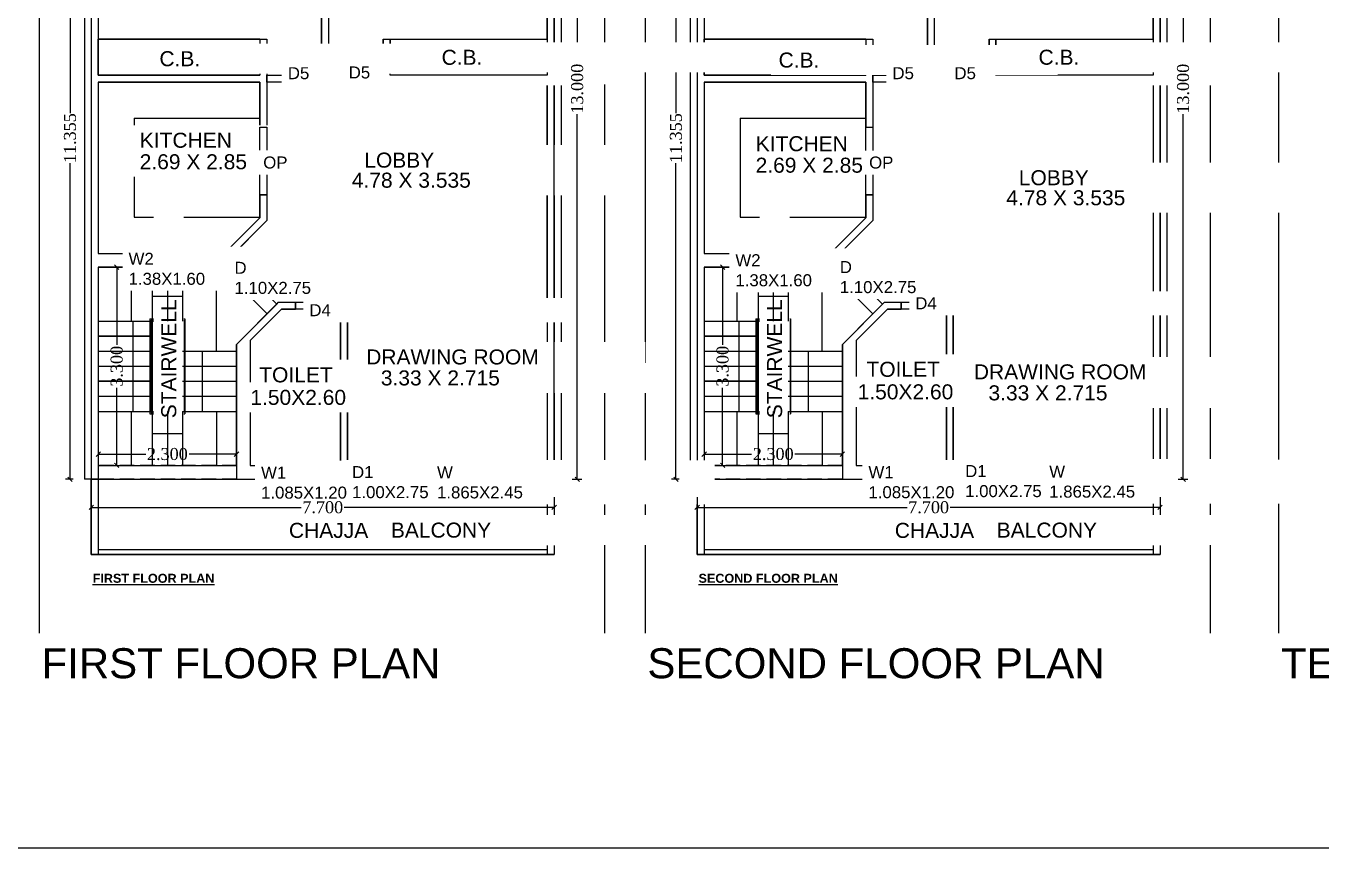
# Model space of a CAD drawing. Header units: metres. Extents: x 188.8 to 259.2, y 208.2 to 248.7.
# Drawn here: x 226.48 to 248.03, y 208.47 to 222.15 of the extents above; entities that cross this region are included whole.
import ezdxf

# ---------------------------------------------------------------- set-up
doc = ezdxf.new("R2010")
doc.units = ezdxf.units.M
doc.header["$LTSCALE"] = 2
doc.header["$MEASUREMENT"] = 0
doc.linetypes.add('ACAD_ISO02W100', pattern=[15, 12, -3])
for name, color, linetype in [('_ArchProj', 21, 'Continuous'), ('_Balcony', 25, 'Continuous'), ('_Building', 52, 'Continuous'), ('_CB', 40, 'Continuous'), ('_CoverageProposed', 215, 'Continuous'), ('_Dimension', 87, 'Continuous'), ('_Door', 114, 'Continuous'), ('_Floor', 153, 'Continuous'), ('_ResiFAR', 190, 'Continuous'), ('_Room', 72, 'Continuous'), ('_RoomDimensions', 193, 'Continuous'), ('_StaircaseLanding', 210, 'Continuous'), ('_StaircaseWell', 140, 'Continuous'), ('_StairFlight', 105, 'Continuous'), ('_Stairs', 120, 'Continuous'), ('_Window', 115, 'Continuous')]:
    doc.layers.add(name, color=color, linetype=linetype)
doc.styles.add('DRAWING', font='times.ttf', dxfattribs={"height": 0.2})
doc.styles.get("Standard").update_dxf_attribs({"font": 'arial.ttf'})
doc.dimstyles.new('DRAWING', dxfattribs={"dimtxt": 0.2, "dimasz": 0.076, "dimexe": 0.076, "dimexo": 0.3, "dimgap": 0.037, "dimtad": 0, "dimdec": 3, "dimzin": 0, "dimdsep": 46, "dimtxsty": 'DRAWING', "dimblk": 'ARCHTICK', "dimtsz": 0.037, "dimcen": 0.09, "dimclre": 256, "dimclrt": 256, "dimadec": 0, "dimazin": 0, "dimtfac": 1, "dimtdec": 3, "dimtix": 1, "dimtofl": 0, "dimtmove": 2, "dimatfit": 3, "dimfxl": 1, "dimtolj": 1, "dimtzin": 0, "dimarcsym": 0})

# ---------------------------------------------------------------- blocks, each defined once
blk = doc.blocks.new('*D76')
at = {"layer": '_Dimension', "linetype": 'ByBlock', "lineweight": -2, "ltscale": 0.01}
for p, q in [((227.268, 225.963), (227.138, 225.963)), ((227.268, 214.608), (227.138, 214.608))]:
    blk.add_line(p, q, dxfattribs=at)
at = {"layer": '_Dimension', "color": 0, "linetype": 'ByBlock', "lineweight": -2, "ltscale": 0.01}
for p, q in [((227.251, 225.926), (227.177, 226)), ((227.214, 225.963), (227.214, 220.701)), ((227.214, 214.608), (227.214, 219.869)), ((227.177, 214.645), (227.251, 214.571))]:
    blk.add_line(p, q, dxfattribs=at)
at = {"layer": 'Defpoints', "color": 0, "ltscale": 0.01}
for p in [(227.568, 225.963), (227.214, 214.608), (227.568, 214.608)]:
    blk.add_point(p, dxfattribs=at)
at = {"layer": '_Dimension', "ltscale": 0.01, "insert": (227.214, 220.285), "char_height": 0.2, "attachment_point": 5, "rotation": 90, "style": 'DRAWING'}
blk.add_mtext('\\A1;11.355', dxfattribs=at)
blk = doc.blocks.new('_ArchTick')
blk = doc.blocks.new('*D77')
at = {"layer": '_Dimension', "color": 0, "linetype": 'ByBlock', "lineweight": -2, "ltscale": 0.01}
for p, q in [((227.605, 214.177), (227.531, 214.103)), ((235.231, 214.103), (235.305, 214.177)), ((227.568, 214.14), (231.059, 214.14)), ((235.268, 214.14), (231.776, 214.14))]:
    blk.add_line(p, q, dxfattribs=at)
at = {"layer": '_Dimension', "linetype": 'ByBlock', "lineweight": -2, "ltscale": 0.01}
for p, q in [((227.568, 214.308), (227.568, 214.064)), ((235.268, 214.308), (235.268, 214.064))]:
    blk.add_line(p, q, dxfattribs=at)
at = {"layer": 'Defpoints', "color": 0, "ltscale": 0.01}
for p in [(227.568, 214.608), (235.268, 214.608), (235.268, 214.14)]:
    blk.add_point(p, dxfattribs=at)
at = {"layer": '_Dimension', "ltscale": 0.01, "insert": (231.418, 214.14), "char_height": 0.2, "attachment_point": 5, "style": 'DRAWING'}
blk.add_mtext('\\A1;7.700', dxfattribs=at)
blk = doc.blocks.new('*D78')
at = {"layer": '_Dimension', "linetype": 'ByBlock', "lineweight": -2, "ltscale": 0.01}
for p, q in [((235.568, 227.608), (235.728, 227.608)), ((235.568, 214.608), (235.728, 214.608))]:
    blk.add_line(p, q, dxfattribs=at)
at = {"layer": '_Dimension', "color": 0, "linetype": 'ByBlock', "lineweight": -2, "ltscale": 0.01}
for p, q in [((235.689, 227.571), (235.615, 227.645)), ((235.652, 227.608), (235.652, 221.528)), ((235.652, 214.608), (235.652, 220.687)), ((235.615, 214.645), (235.689, 214.571))]:
    blk.add_line(p, q, dxfattribs=at)
at = {"layer": 'Defpoints', "color": 0, "ltscale": 0.01}
for p in [(235.268, 227.608), (235.652, 227.608), (235.268, 214.608)]:
    blk.add_point(p, dxfattribs=at)
at = {"layer": '_Dimension', "ltscale": 0.01, "insert": (235.652, 221.108), "char_height": 0.2, "attachment_point": 5, "rotation": 90, "style": 'DRAWING'}
blk.add_mtext('\\A1;13.000', dxfattribs=at)
blk = doc.blocks.new('*D79')
at = {"layer": '_Dimension', "color": 0, "linetype": 'ByBlock', "lineweight": -2, "ltscale": 0.01}
for p, q in [((228.028, 218.101), (227.954, 218.175)), ((227.991, 218.138), (227.991, 216.846)), ((227.991, 214.838), (227.991, 216.13)), ((227.954, 214.875), (228.028, 214.801))]:
    blk.add_line(p, q, dxfattribs=at)
at = {"layer": '_Dimension', "linetype": 'ByBlock', "lineweight": -2, "ltscale": 0.01}
for p, q in [((227.983, 218.138), (228.067, 218.138)), ((227.983, 214.838), (228.067, 214.838))]:
    blk.add_line(p, q, dxfattribs=at)
at = {"layer": 'Defpoints', "color": 0, "ltscale": 0.01}
for p in [(227.683, 218.138), (227.683, 214.838), (227.991, 214.838)]:
    blk.add_point(p, dxfattribs=at)
at = {"layer": '_Dimension', "ltscale": 0.01, "insert": (227.991, 216.488), "char_height": 0.2, "attachment_point": 5, "rotation": 90, "style": 'DRAWING'}
blk.add_mtext('\\A1;3.300', dxfattribs=at)
blk = doc.blocks.new('*D80')
at = {"layer": '_Dimension', "color": 0, "linetype": 'ByBlock', "lineweight": -2, "ltscale": 0.01}
for p, q in [((227.72, 215.063), (227.646, 214.989)), ((229.946, 214.989), (230.02, 215.063)), ((227.683, 215.026), (228.472, 215.026)), ((229.983, 215.026), (229.194, 215.026))]:
    blk.add_line(p, q, dxfattribs=at)
at = {"layer": '_Dimension', "linetype": 'ByBlock', "lineweight": -2, "ltscale": 0.01}
for p, q in [((227.683, 215.138), (227.683, 215.102)), ((229.983, 215.138), (229.983, 215.102))]:
    blk.add_line(p, q, dxfattribs=at)
at = {"layer": 'Defpoints', "color": 0, "ltscale": 0.01}
for p in [(227.683, 214.838), (229.983, 215.026), (229.983, 214.838)]:
    blk.add_point(p, dxfattribs=at)
at = {"layer": '_Dimension', "ltscale": 0.01, "insert": (228.833, 215.026), "char_height": 0.2, "attachment_point": 5, "style": 'DRAWING'}
blk.add_mtext('\\A1;2.300', dxfattribs=at)
blk = doc.blocks.new('*D84')
at = {"layer": '_Dimension', "linetype": 'ByBlock', "lineweight": -2, "ltscale": 0.01}
for p, q in [((237.347, 225.963), (237.218, 225.963)), ((237.347, 214.608), (237.218, 214.608))]:
    blk.add_line(p, q, dxfattribs=at)
at = {"layer": '_Dimension', "color": 0, "linetype": 'ByBlock', "lineweight": -2, "ltscale": 0.01}
for p, q in [((237.331, 225.926), (237.257, 226)), ((237.294, 225.963), (237.294, 220.701)), ((237.294, 214.608), (237.294, 219.869)), ((237.257, 214.645), (237.331, 214.571))]:
    blk.add_line(p, q, dxfattribs=at)
at = {"layer": 'Defpoints', "color": 0, "ltscale": 0.01}
for p in [(237.647, 225.963), (237.294, 214.608), (237.647, 214.608)]:
    blk.add_point(p, dxfattribs=at)
at = {"layer": '_Dimension', "ltscale": 0.01, "insert": (237.294, 220.285), "char_height": 0.2, "attachment_point": 5, "rotation": 90, "style": 'DRAWING'}
blk.add_mtext('\\A1;11.355', dxfattribs=at)
blk = doc.blocks.new('*D85')
at = {"layer": '_Dimension', "color": 0, "linetype": 'ByBlock', "lineweight": -2, "ltscale": 0.01}
for p, q in [((237.684, 214.177), (237.61, 214.103)), ((245.31, 214.103), (245.384, 214.177)), ((237.647, 214.14), (241.138, 214.14)), ((245.347, 214.14), (241.855, 214.14))]:
    blk.add_line(p, q, dxfattribs=at)
at = {"layer": '_Dimension', "linetype": 'ByBlock', "lineweight": -2, "ltscale": 0.01}
for p, q in [((237.647, 214.308), (237.647, 214.064)), ((245.347, 214.308), (245.347, 214.064))]:
    blk.add_line(p, q, dxfattribs=at)
at = {"layer": 'Defpoints', "color": 0, "ltscale": 0.01}
for p in [(237.647, 214.608), (245.347, 214.608), (245.347, 214.14)]:
    blk.add_point(p, dxfattribs=at)
at = {"layer": '_Dimension', "ltscale": 0.01, "insert": (241.497, 214.14), "char_height": 0.2, "attachment_point": 5, "style": 'DRAWING'}
blk.add_mtext('\\A1;7.700', dxfattribs=at)
blk = doc.blocks.new('*D86')
at = {"layer": '_Dimension', "linetype": 'ByBlock', "lineweight": -2, "ltscale": 0.01}
for p, q in [((245.647, 227.608), (245.807, 227.608)), ((245.647, 214.608), (245.807, 214.608))]:
    blk.add_line(p, q, dxfattribs=at)
at = {"layer": '_Dimension', "color": 0, "linetype": 'ByBlock', "lineweight": -2, "ltscale": 0.01}
for p, q in [((245.768, 227.571), (245.694, 227.645)), ((245.731, 227.608), (245.731, 221.528)), ((245.731, 214.608), (245.731, 220.687)), ((245.694, 214.645), (245.768, 214.571))]:
    blk.add_line(p, q, dxfattribs=at)
at = {"layer": 'Defpoints', "color": 0, "ltscale": 0.01}
for p in [(245.347, 227.608), (245.731, 227.608), (245.347, 214.608)]:
    blk.add_point(p, dxfattribs=at)
at = {"layer": '_Dimension', "ltscale": 0.01, "insert": (245.731, 221.108), "char_height": 0.2, "attachment_point": 5, "rotation": 90, "style": 'DRAWING'}
blk.add_mtext('\\A1;13.000', dxfattribs=at)
blk = doc.blocks.new('*D87')
at = {"layer": '_Dimension', "color": 0, "linetype": 'ByBlock', "lineweight": -2, "ltscale": 0.01}
for p, q in [((238.107, 218.101), (238.033, 218.175)), ((238.07, 218.138), (238.07, 216.846)), ((238.07, 214.838), (238.07, 216.13)), ((238.033, 214.875), (238.107, 214.801))]:
    blk.add_line(p, q, dxfattribs=at)
at = {"layer": '_Dimension', "linetype": 'ByBlock', "lineweight": -2, "ltscale": 0.01}
for p, q in [((238.062, 218.138), (238.146, 218.138)), ((238.062, 214.838), (238.146, 214.838))]:
    blk.add_line(p, q, dxfattribs=at)
at = {"layer": 'Defpoints', "color": 0, "ltscale": 0.01}
for p in [(237.762, 218.138), (237.762, 214.838), (238.07, 214.838)]:
    blk.add_point(p, dxfattribs=at)
at = {"layer": '_Dimension', "ltscale": 0.01, "insert": (238.07, 216.488), "char_height": 0.2, "attachment_point": 5, "rotation": 90, "style": 'DRAWING'}
blk.add_mtext('\\A1;3.300', dxfattribs=at)
blk = doc.blocks.new('*D88')
at = {"layer": '_Dimension', "color": 0, "linetype": 'ByBlock', "lineweight": -2, "ltscale": 0.01}
for p, q in [((237.799, 215.063), (237.725, 214.989)), ((240.025, 214.989), (240.099, 215.063)), ((237.762, 215.026), (238.551, 215.026)), ((240.062, 215.026), (239.273, 215.026))]:
    blk.add_line(p, q, dxfattribs=at)
at = {"layer": '_Dimension', "linetype": 'ByBlock', "lineweight": -2, "ltscale": 0.01}
for p, q in [((237.762, 215.138), (237.762, 215.102)), ((240.062, 215.138), (240.062, 215.102))]:
    blk.add_line(p, q, dxfattribs=at)
at = {"layer": 'Defpoints', "color": 0, "ltscale": 0.01}
for p in [(237.762, 214.838), (240.062, 215.026), (240.062, 214.838)]:
    blk.add_point(p, dxfattribs=at)
at = {"layer": '_Dimension', "ltscale": 0.01, "insert": (238.912, 215.026), "char_height": 0.2, "attachment_point": 5, "style": 'DRAWING'}
blk.add_mtext('\\A1;2.300', dxfattribs=at)

msp = doc.modelspace()

# ---------------------------------------------------------------- linework, layer by layer
at = {"ltscale": 0.01}
for p, q in [((235.2678, 227.608), (235.2678, 214.608)), ((235.3828, 227.608), (235.3828, 214.608)), ((245.3468, 227.608), (245.3468, 214.608)), ((245.4618, 227.608), (245.4618, 214.608)), ((227.4528, 225.963), (227.4528, 214.608)), ((227.5678, 225.963), (227.5678, 214.608)), ((231.3978, 225.963), (231.3978, 221.218)), ((231.5128, 225.963), (231.5128, 221.218)), ((237.5318, 225.963), (237.5318, 214.608)), ((237.6468, 225.963), (237.6468, 214.608)), ((241.4768, 225.963), (241.4768, 221.218)), ((241.5918, 225.963), (241.5918, 221.218)), ((227.6828, 225.733), (227.6828, 221.333)), ((235.1528, 225.733), (235.1528, 221.333)), ((237.7618, 225.733), (237.7618, 221.333)), ((245.2318, 225.733), (245.2318, 221.333)), ((230.3728, 221.933), (227.6828, 221.933)), ((230.3728, 221.933), (230.4878, 221.933)), ((230.3728, 221.933), (230.3728, 221.333)), ((230.4878, 221.933), (230.4878, 221.218)), ((232.4228, 221.933), (232.4228, 221.218)), ((232.4228, 221.933), (232.5378, 221.933)), ((232.5378, 221.933), (232.5378, 221.333)), ((232.5378, 221.933), (235.1528, 221.933)), ((240.4518, 221.933), (237.7618, 221.933)), ((240.4518, 221.933), (240.5668, 221.933)), ((240.4518, 221.933), (240.4518, 221.333)), ((240.5668, 221.933), (240.5668, 221.218)), ((242.5018, 221.933), (242.6168, 221.933)), ((242.5018, 221.933), (242.5018, 221.218)), ((242.6168, 221.933), (242.6168, 221.333)), ((242.6168, 221.933), (245.2318, 221.933)), ((227.6828, 221.333), (230.3728, 221.333)), ((232.5378, 221.333), (235.1528, 221.333)), ((237.7618, 221.333), (240.4518, 221.333)), ((242.6168, 221.333), (245.2318, 221.333)), ((227.6828, 221.218), (230.3728, 221.218)), ((227.6828, 221.218), (227.6828, 218.368)), ((230.3728, 221.218), (230.3728, 220.468)), ((230.4878, 221.218), (230.4878, 220.468)), ((231.3978, 221.218), (231.5128, 221.218)), ((232.4228, 221.218), (235.1528, 221.218)), ((235.1528, 221.218), (235.1528, 214.838)), ((237.7618, 221.218), (237.7618, 218.368)), ((237.7618, 221.218), (240.4518, 221.218)), ((240.4518, 221.218), (240.4518, 220.468)), ((240.5668, 221.218), (240.5668, 220.468)), ((241.4768, 221.218), (241.5918, 221.218)), ((242.5018, 221.218), (245.2318, 221.218)), ((245.2318, 221.218), (245.2318, 214.838)), ((228.2828, 220.618), (230.3728, 220.618)), ((228.2828, 220.618), (228.2828, 218.968)), ((230.3728, 220.468), (230.4878, 220.468)), ((238.3618, 220.618), (240.4518, 220.618)), ((238.3618, 220.618), (238.3618, 218.968)), ((240.4518, 220.468), (240.5668, 220.468)), ((230.3726, 219.3428), (230.3726, 218.9604)), ((230.3726, 219.3428), (230.4876, 219.3428)), ((230.4876, 219.3428), (230.4876, 218.9128)), ((240.4517, 219.3428), (240.4517, 218.9604)), ((240.4517, 219.3428), (240.5667, 219.3428)), ((240.5667, 219.3428), (240.5667, 218.9128)), ((228.2828, 218.968), (230.3726, 218.968)), ((229.7128, 218.138), (230.4876, 218.9128)), ((229.7802, 218.368), (230.3726, 218.9604)), ((238.3618, 218.968), (240.4517, 218.968)), ((239.7918, 218.138), (240.5667, 218.9128)), ((239.8592, 218.368), (240.4517, 218.9604)), ((227.6828, 218.368), (228.1428, 218.368)), ((228.1428, 218.368), (228.1428, 218.138)), ((228.1428, 218.368), (229.5228, 218.368)), ((229.5228, 218.368), (229.5228, 218.138)), ((229.5228, 218.368), (229.7802, 218.368)), ((229.8754, 218.3006), (230.6532, 217.5228)), ((237.7618, 218.368), (238.2218, 218.368)), ((238.2218, 218.368), (238.2218, 218.138)), ((238.2218, 218.368), (239.6018, 218.368)), ((239.6018, 218.368), (239.8592, 218.368)), ((239.6018, 218.368), (239.6018, 218.138)), ((227.6828, 218.138), (228.1428, 218.138)), ((227.6828, 218.138), (227.6828, 214.608)), ((228.1428, 218.138), (229.5228, 218.138)), ((228.5828, 218.138), (228.5828, 214.838)), ((228.5828, 218.138), (228.5828, 214.838)), ((228.8328, 218.138), (228.8328, 217.238)), ((229.0828, 218.138), (229.0828, 217.238)), ((229.5228, 218.138), (229.7128, 218.138)), ((229.7128, 218.138), (230.4906, 217.3601)), ((237.7618, 218.138), (237.7618, 214.608)), ((237.7618, 218.138), (238.2218, 218.138)), ((238.2218, 218.138), (239.6018, 218.138)), ((238.6618, 218.138), (238.6618, 214.838)), ((238.6618, 218.138), (238.6618, 214.838)), ((238.9118, 218.138), (238.9118, 217.238)), ((239.1618, 218.138), (239.1618, 217.238)), ((239.6018, 218.138), (239.7918, 218.138)), ((239.7918, 218.138), (240.5696, 217.3601)), ((229.9828, 216.8523), (230.6834, 217.553)), ((230.2128, 216.9197), (230.7311, 217.438)), ((230.6834, 217.553), (230.9628, 217.553)), ((230.7311, 217.438), (230.9628, 217.438)), ((230.9628, 217.553), (230.9628, 217.438)), ((231.7128, 217.553), (231.7128, 214.838)), ((231.7128, 217.553), (231.8278, 217.553)), ((231.8278, 217.553), (231.8278, 214.608)), ((240.0618, 216.8523), (240.7624, 217.553)), ((240.2918, 216.9197), (240.8101, 217.438)), ((240.7624, 217.553), (241.0418, 217.553)), ((240.8101, 217.438), (241.0418, 217.438)), ((241.0418, 217.553), (241.0418, 217.438)), ((241.7918, 217.553), (241.7918, 214.838)), ((241.7918, 217.553), (241.9068, 217.553)), ((241.9068, 217.553), (241.9068, 214.608)), ((227.6828, 217.238), (229.0828, 217.238)), ((228.5428, 217.278), (229.1228, 217.278)), ((228.5428, 217.278), (228.5428, 215.698)), ((228.5628, 217.258), (229.1028, 217.258)), ((228.5628, 217.258), (228.5628, 215.718)), ((229.0828, 217.238), (229.0828, 214.838)), ((229.1028, 217.258), (229.1028, 215.718)), ((229.1228, 217.278), (229.1228, 215.698)), ((237.7618, 217.238), (239.1618, 217.238)), ((238.6218, 217.278), (239.2018, 217.278)), ((238.6218, 217.278), (238.6218, 215.698)), ((238.6418, 217.258), (239.1818, 217.258)), ((238.6418, 217.258), (238.6418, 215.718)), ((239.1618, 217.238), (239.1618, 214.838)), ((239.1818, 217.258), (239.1818, 215.718)), ((239.2018, 217.278), (239.2018, 215.698)), ((227.6828, 216.988), (228.5828, 216.988)), ((237.7618, 216.988), (238.6618, 216.988)), ((229.9828, 216.8523), (229.9828, 214.608)), ((230.2128, 216.9197), (230.2128, 214.838)), ((240.0618, 216.8523), (240.0618, 214.608)), ((240.2918, 216.9197), (240.2918, 214.838)), ((227.6828, 216.738), (228.5828, 216.738)), ((229.0828, 216.738), (229.9828, 216.738)), ((237.7618, 216.738), (238.6618, 216.738)), ((239.1618, 216.738), (240.0618, 216.738)), ((227.6828, 216.488), (228.5828, 216.488)), ((229.0828, 216.488), (229.9828, 216.488)), ((237.7618, 216.488), (238.6618, 216.488)), ((239.1618, 216.488), (240.0618, 216.488)), ((227.6828, 216.238), (228.5828, 216.238)), ((229.0828, 216.238), (229.9828, 216.238)), ((237.7618, 216.238), (238.6618, 216.238)), ((239.1618, 216.238), (240.0618, 216.238)), ((227.6828, 215.988), (228.5828, 215.988)), ((229.0828, 215.988), (229.9828, 215.988)), ((237.7618, 215.988), (238.6618, 215.988)), ((239.1618, 215.988), (240.0618, 215.988)), ((227.6828, 215.738), (229.9828, 215.738)), ((228.5428, 215.698), (229.1228, 215.698)), ((228.5628, 215.718), (229.1028, 215.718)), ((228.8328, 215.738), (228.8328, 214.838)), ((237.7618, 215.738), (240.0618, 215.738)), ((238.6218, 215.698), (239.2018, 215.698)), ((238.6418, 215.718), (239.1818, 215.718)), ((238.9118, 215.738), (238.9118, 214.838)), ((230.2128, 214.838), (230.3628, 214.838)), ((230.3628, 214.838), (230.3628, 214.608)), ((230.3628, 214.838), (231.4478, 214.838)), ((231.4478, 214.838), (231.4478, 214.608)), ((231.4478, 214.838), (231.7128, 214.838)), ((232.8278, 214.838), (232.8278, 214.608)), ((232.8278, 214.838), (234.6928, 214.838)), ((234.6928, 214.838), (235.1528, 214.838)), ((234.6928, 214.838), (234.6928, 214.608)), ((240.2918, 214.838), (240.4418, 214.838)), ((240.4418, 214.838), (240.4418, 214.608)), ((240.4418, 214.838), (241.5268, 214.838)), ((241.5268, 214.838), (241.7918, 214.838)), ((241.5268, 214.838), (241.5268, 214.608)), ((242.9068, 214.838), (242.9068, 214.608)), ((242.9068, 214.838), (244.7718, 214.838)), ((244.7718, 214.838), (245.2318, 214.838)), ((244.7718, 214.838), (244.7718, 214.608)), ((227.6828, 214.608), (227.4528, 214.608)), ((227.5678, 214.608), (227.5678, 213.358)), ((227.6828, 214.608), (227.6828, 213.358)), ((229.9828, 214.608), (230.3628, 214.608)), ((230.3628, 214.608), (231.4478, 214.608)), ((231.4478, 214.608), (231.8278, 214.608)), ((232.8278, 214.608), (234.6928, 214.608)), ((234.6928, 214.608), (235.3828, 214.608)), ((235.1528, 214.608), (235.1528, 213.358)), ((235.2678, 214.608), (235.2678, 213.358)), ((237.7618, 214.608), (237.5318, 214.608)), ((237.6468, 214.608), (237.6468, 213.358)), ((237.7618, 214.608), (237.7618, 213.358)), ((240.0618, 214.608), (240.4418, 214.608)), ((240.4418, 214.608), (241.5268, 214.608)), ((241.5268, 214.608), (241.9068, 214.608)), ((242.9068, 214.608), (244.7718, 214.608)), ((244.7718, 214.608), (245.4618, 214.608)), ((245.2318, 214.608), (245.2318, 213.358)), ((245.3468, 214.608), (245.3468, 213.358)), ((227.5678, 213.358), (235.2678, 213.358)), ((227.6828, 213.438), (235.1528, 213.438)), ((237.6468, 213.358), (245.3468, 213.358)), ((237.7618, 213.438), (245.2318, 213.438))]:
    msp.add_line(p, q, dxfattribs=at)
at = {"linetype": 'ACAD_ISO02W100', "ltscale": 0.01}
for p, q in [((229.9828, 214.838), (227.6828, 214.838)), ((240.0618, 214.838), (237.7618, 214.838)), ((229.9828, 214.608), (227.6828, 214.608)), ((240.0618, 214.608), (237.7618, 214.608))]:
    msp.add_line(p, q, dxfattribs=at)
at = {"layer": '_ArchProj', "ltscale": 0.01}
for points in [[(227.5678, 214.608), (235.2678, 214.608), (235.2678, 213.358), (227.5678, 213.358)], [(237.6468, 214.608), (245.3468, 214.608), (245.3468, 213.358), (237.6468, 213.358)]]:
    msp.add_lwpolyline(points, close=True, dxfattribs=at)
at = {"layer": '_Balcony', "ltscale": 0.01}
for points in [[(227.5678, 214.608), (235.2678, 214.608), (235.2678, 213.358), (227.5678, 213.358)], [(237.6468, 214.608), (245.3468, 214.608), (245.3468, 213.358), (237.6468, 213.358)]]:
    msp.add_lwpolyline(points, close=True, dxfattribs=at)
at = {"layer": '_CB', "ltscale": 0.01}
for points in [[(227.6828, 221.933), (230.3728, 221.933), (230.3728, 221.333), (227.6828, 221.333)], [(237.7618, 221.933), (240.4518, 221.933), (240.4518, 221.333), (237.7618, 221.333)]]:
    msp.add_lwpolyline(points, close=True, dxfattribs=at)
at = {"layer": '_CoverageProposed', "ltscale": 0.01}
msp.add_lwpolyline([(237.6468, 225.963), (237.6468, 214.608), (245.3468, 214.608), (245.3468, 227.608), (242.9018, 227.608), (242.9018, 225.963)], close=True, dxfattribs=at)
at = {"layer": '_Door', "ltscale": 0.01}
for points in [[(230.4878, 221.333), (231.3978, 221.333), (231.3978, 221.218), (230.4878, 221.218)], [(231.5128, 221.333), (232.4228, 221.333), (232.4228, 221.218), (231.5128, 221.218)], [(240.5668, 221.333), (241.4768, 221.333), (241.4768, 221.218), (240.5668, 221.218)], [(241.5918, 221.333), (242.5018, 221.333), (242.5018, 221.218), (241.5918, 221.218)], [(230.6532, 217.5228), (229.8754, 218.3006), (229.7128, 218.138), (230.4906, 217.3601)], [(240.7323, 217.5228), (239.9544, 218.3006), (239.7918, 218.138), (240.5696, 217.3601)], [(230.9628, 217.553), (231.7128, 217.553), (231.7128, 217.438), (230.9628, 217.438)], [(241.0418, 217.553), (241.7918, 217.553), (241.7918, 217.438), (241.0418, 217.438)], [(231.8278, 214.838), (232.8278, 214.838), (232.8278, 214.608), (231.8278, 214.608)], [(241.9068, 214.838), (242.9068, 214.838), (242.9068, 214.608), (241.9068, 214.608)]]:
    msp.add_lwpolyline(points, close=True, dxfattribs=at)
at = {"layer": '_Floor', "ltscale": 0.01}
for points in [[(226.7065, 230.1488), (236.103, 230.1488), (236.103, 211.2771), (226.7065, 211.2771)], [(236.7856, 230.1488), (246.182, 230.1488), (246.182, 211.2771), (236.7856, 211.2771)], [(247.3244, 230.1488), (256.7209, 230.1488), (256.7209, 211.2771), (247.3244, 211.2771)]]:
    msp.add_lwpolyline(points, close=True, dxfattribs=at)
at = {"layer": '_ResiFAR', "ltscale": 0.01}
msp.add_lwpolyline([(237.6468, 225.963), (237.6468, 214.608), (245.3468, 214.608), (245.3468, 227.608), (242.9018, 227.608), (242.9018, 225.963)], close=True, dxfattribs=at)
at = {"layer": '_Room', "ltscale": 0.01}
for p, q in [((230.4878, 221.218), (230.4876, 218.9128)), ((235.1528, 221.218), (230.4878, 221.218)), ((235.1528, 217.553), (235.1528, 221.218)), ((240.5668, 221.218), (240.5667, 218.9128)), ((230.4876, 218.9128), (229.8754, 218.3006)), ((229.8754, 218.3006), (230.6532, 217.5228)), ((230.6532, 217.5228), (230.6834, 217.553)), ((230.6834, 217.553), (235.1528, 217.553)), ((240.7624, 217.553), (245.2318, 217.553))]:
    msp.add_line(p, q, dxfattribs=at)
for points in [[(227.6828, 225.733), (227.6828, 221.933), (230.4878, 221.933), (230.4878, 221.333), (231.3978, 221.333), (231.3978, 225.733)], [(235.1528, 225.733), (231.5128, 225.733), (231.5128, 221.333), (232.4228, 221.333), (232.4228, 221.933), (235.1528, 221.933)], [(237.7618, 225.733), (237.7618, 221.933), (240.5668, 221.933), (240.5668, 221.333), (241.4768, 221.333), (241.4768, 225.733)], [(245.2318, 225.733), (241.5918, 225.733), (241.5918, 221.333), (242.5018, 221.333), (242.5018, 221.933), (245.2318, 221.933)], [(227.6828, 221.218), (227.6828, 218.368), (229.7802, 218.368), (230.3726, 218.9604), (230.3728, 221.218)], [(231.7128, 217.438), (230.7311, 217.438), (230.2128, 216.9197), (230.2128, 214.838), (231.7128, 214.838), (231.7128, 217.438)], [(231.8278, 217.553), (235.1528, 217.553), (235.1528, 214.838), (231.8278, 214.838)], [(241.7918, 217.438), (240.8101, 217.438), (240.2918, 216.9197), (240.2918, 214.838), (241.7918, 214.838), (241.7918, 217.438)], [(241.9068, 217.553), (245.2318, 217.553), (245.2318, 214.838), (241.9068, 214.838)]]:
    msp.add_lwpolyline(points, close=True, dxfattribs=at)
at = {"layer": '_StaircaseLanding', "ltscale": 0.01}
for points in [[(228.2296, 218.138), (228.2296, 217.238)], [(229.6493, 216.738), (229.6493, 218.138)], [(238.3086, 218.138), (238.3086, 217.238)], [(239.7284, 216.738), (239.7284, 218.138)], [(228.2296, 215.738), (228.2296, 214.838)], [(229.6493, 215.738), (229.6493, 214.838)], [(238.3086, 215.738), (238.3086, 214.838)], [(239.7284, 215.738), (239.7284, 214.838)]]:
    msp.add_lwpolyline(points, dxfattribs=at)
at = {"layer": '_StairFlight', "ltscale": 0.01}
for points in [[(228.2589, 217.238), (228.2589, 215.738)], [(238.3379, 217.238), (238.3379, 215.738)], [(229.4112, 216.738), (229.4112, 215.738)], [(239.4903, 216.738), (239.4903, 215.738)], [(228.5828, 215.3702), (229.0828, 215.3702)], [(238.6618, 215.3702), (239.1618, 215.3702)]]:
    msp.add_lwpolyline(points, dxfattribs=at)
at = {"layer": '_Window', "ltscale": 0.01}
for points in [[(230.3628, 214.838), (231.4478, 214.838), (231.4478, 214.608), (230.3628, 214.608)], [(240.4418, 214.838), (241.5268, 214.838), (241.5268, 214.608), (240.4418, 214.608)]]:
    msp.add_lwpolyline(points, close=True, dxfattribs=at)

# ---------------------------------------------------------------- texts
at = {"ltscale": 0.01, "char_height": 0.15, "width": 2.413672, "attachment_point": 1}
for s, insert in [('\\fArial|b1|i0|c0|p34;\\LFIRST FLOOR PLAN', (227.5902, 213.0344)), ('\\fArial|b1|i0|c0|p34;\\LSECOND FLOOR PLAN', (237.6692, 213.0344))]:
    msp.add_mtext(s, dxfattribs=dict(at, insert=insert))

# ---------------------------------------------------------------- dimensions: what is measured, and where the dimension line sits
at = {"layer": '_Dimension', "ltscale": 0.01}
dim = msp.add_linear_dim(base=(227.2145, 214.608), p1=(227.5678, 225.963), p2=(227.5678, 214.608), angle=90, dimstyle='DRAWING', dxfattribs=at)
dim.commit()
dim.dimension.update_dxf_attribs({"geometry": '*D76', "text_midpoint": (227.2145, 220.2855)})
dim = msp.add_linear_dim(base=(229.9828, 215.0264), p1=(227.6828, 214.838), p2=(229.9828, 214.838), dimstyle='DRAWING', dxfattribs=at)
dim.commit()
dim.dimension.update_dxf_attribs({"geometry": '*D80', "text_midpoint": (228.8328, 215.0264)})

# ---------------------------------------------------------------- next in the draw order: texts
at = {"layer": '_ArchProj', "ltscale": 0.01, "char_height": 0.25, "width": 4.517248, "attachment_point": 1, "bg_fill": 2}
for insert in [(230.8554, 213.8817), (240.9344, 213.8817)]:
    msp.add_mtext('CHAJJA', dxfattribs=dict(at, insert=insert))
at = {"layer": '_Door', "ltscale": 0.01, "char_height": 0.2, "width": 4.517248, "attachment_point": 1, "bg_fill": 2}
for s, insert in [('D5', (240.8952, 221.4667)), ('D4', (241.274, 217.6369)), ('D1\\P1.00X2.75', (242.1045, 214.8438))]:
    msp.add_mtext(s, dxfattribs=dict(at, insert=insert))
at = {"layer": '_Floor', "ltscale": 0.01, "char_height": 0.5, "width": 9.454746, "attachment_point": 1, "bg_fill": 2}
for s, insert in [('FIRST FLOOR PLAN', (226.7396, 211.7956)), ('SECOND FLOOR PLAN', (236.8186, 211.7956)), ('TERRACE FLOOR PLAN', (247.3575, 211.7956))]:
    msp.add_mtext(s, dxfattribs=dict(at, insert=insert))
at = {"layer": '_Room', "ltscale": 0.01, "char_height": 0.25, "width": 4.517248, "attachment_point": 1, "bg_fill": 2}
for s, insert in [('LOBBY', (242.9967, 219.7518)), ('DRAWING ROOM', (232.1403, 216.7687))]:
    msp.add_mtext(s, dxfattribs=dict(at, insert=insert))
at = {"layer": '_StaircaseWell', "ltscale": 0.01, "char_height": 0.25, "width": 4.517248, "attachment_point": 1, "rotation": 90, "bg_fill": 2}
for insert in [(228.7307, 215.6235), (238.8097, 215.6235)]:
    msp.add_mtext('STAIRWELL', dxfattribs=dict(at, insert=insert))

# ---------------------------------------------------------------- next in the draw order: linework, layer by layer
at = {"layer": '_Room', "ltscale": 0.01}
msp.add_lwpolyline([(237.7618, 221.218), (237.7618, 218.368), (239.8592, 218.368), (240.4517, 218.9604), (240.4518, 221.218)], close=True, dxfattribs=at)
at = {"layer": '_StaircaseWell', "ltscale": 0.01}
for points in [[(230.4906, 217.3601), (229.7128, 218.138), (227.6828, 218.138), (227.6828, 214.838), (229.9828, 214.838), (229.9828, 216.8523)], [(240.5696, 217.3601), (239.7918, 218.138), (237.7618, 218.138), (237.7618, 214.838), (240.0618, 214.838), (240.0618, 216.8523)]]:
    msp.add_lwpolyline(points, close=True, dxfattribs=at)
at = {"layer": '_StairFlight', "ltscale": 0.01}
for points in [[(228.5828, 217.6565), (229.0828, 217.6565)], [(238.6618, 217.6565), (239.1618, 217.6565)]]:
    msp.add_lwpolyline(points, dxfattribs=at)
at = {"layer": '_Stairs', "ltscale": 0.01}
for points in [[(228.5828, 218.138), (228.5828, 217.238)], [(228.8328, 218.138), (228.8328, 217.238)], [(229.0828, 218.138), (229.0828, 217.238)], [(238.6618, 218.138), (238.6618, 217.238)], [(238.9118, 218.138), (238.9118, 217.238)], [(239.1618, 218.138), (239.1618, 217.238)], [(227.6828, 217.238), (228.5828, 217.238)], [(237.7618, 217.238), (238.6618, 217.238)], [(228.5828, 216.988), (227.6828, 216.988)], [(238.6618, 216.988), (237.7618, 216.988)], [(227.6828, 216.738), (228.5828, 216.738)], [(229.0828, 216.738), (229.9828, 216.738)], [(237.7618, 216.738), (238.6618, 216.738)], [(239.1618, 216.738), (240.0618, 216.738)], [(227.6828, 216.488), (228.5828, 216.488)], [(229.0828, 216.488), (229.9828, 216.488)], [(237.7618, 216.488), (238.6618, 216.488)], [(239.1618, 216.488), (240.0618, 216.488)], [(228.5828, 216.238), (227.6828, 216.238)], [(229.0828, 216.238), (229.9828, 216.238)], [(238.6618, 216.238), (237.7618, 216.238)], [(239.1618, 216.238), (240.0618, 216.238)], [(227.6828, 215.988), (228.5828, 215.988)], [(229.0828, 215.988), (229.9828, 215.988)], [(237.7618, 215.988), (238.6618, 215.988)], [(239.1618, 215.988), (240.0618, 215.988)], [(227.6828, 215.738), (228.5828, 215.738)], [(228.5828, 215.738), (228.5828, 214.838)], [(228.8328, 215.738), (228.8328, 214.838)], [(229.0828, 215.738), (229.0828, 214.838)], [(229.0828, 215.738), (229.9828, 215.738)], [(237.7618, 215.738), (238.6618, 215.738)], [(238.6618, 215.738), (238.6618, 214.838)], [(238.9118, 215.738), (238.9118, 214.838)], [(239.1618, 215.738), (239.1618, 214.838)], [(239.1618, 215.738), (240.0618, 215.738)]]:
    msp.add_lwpolyline(points, dxfattribs=at)
at = {"layer": '_Window', "ltscale": 0.01}
for points in [[(228.1428, 218.368), (229.5228, 218.368), (229.5228, 218.138), (228.1428, 218.138)], [(238.2218, 218.368), (239.6018, 218.368), (239.6018, 218.138), (238.2218, 218.138)], [(242.9068, 214.838), (244.7718, 214.838), (244.7718, 214.608), (242.9068, 214.608)]]:
    msp.add_lwpolyline(points, close=True, dxfattribs=at)

# ---------------------------------------------------------------- next in the draw order: texts
at = {"layer": '_Balcony', "ltscale": 0.01, "char_height": 0.25, "width": 4.517248, "attachment_point": 1, "bg_fill": 2}
for insert in [(232.5505, 213.8861), (242.6295, 213.8861)]:
    msp.add_mtext('BALCONY', dxfattribs=dict(at, insert=insert))
at = {"layer": '_Door', "ltscale": 0.01, "insert": (241.9265, 221.4667), "char_height": 0.2, "width": 4.517248, "attachment_point": 1, "bg_fill": 2}
msp.add_mtext('D5', dxfattribs=at)
at = {"layer": '_Room', "ltscale": 0.01, "insert": (228.3739, 220.3756), "char_height": 0.25, "width": 4.517248, "attachment_point": 1, "bg_fill": 2}
msp.add_mtext('KITCHEN', dxfattribs=at)
at = {"layer": '_RoomDimensions', "ltscale": 0.01, "insert": (242.7889, 219.4179), "char_height": 0.25, "width": 4.517248, "attachment_point": 1, "bg_fill": 2}
msp.add_mtext('4.78 X 3.535', dxfattribs=at)

# ---------------------------------------------------------------- next in the draw order: linework, layer by layer
at = {"layer": '_CB', "ltscale": 0.01}
msp.add_lwpolyline([(242.6168, 221.933), (245.2318, 221.933), (245.2318, 221.333), (242.6168, 221.333)], close=True, dxfattribs=at)

# ---------------------------------------------------------------- next in the draw order: texts
at = {"layer": '_Door', "ltscale": 0.01, "insert": (240.0195, 218.2393), "char_height": 0.2, "width": 4.517248, "attachment_point": 1, "bg_fill": 2}
msp.add_mtext('D\\P1.10X2.75', dxfattribs=at)
at = {"layer": '_Room', "ltscale": 0.01, "char_height": 0.25, "width": 4.517248, "attachment_point": 1, "bg_fill": 2}
for s, insert in [('KITCHEN', (238.6205, 220.3182)), ('LOBBY', (232.1086, 220.0446)), ('TOILET', (230.3607, 216.4707)), ('TOILET', (240.4626, 216.5627))]:
    msp.add_mtext(s, dxfattribs=dict(at, insert=insert))
at = {"layer": '_Window', "ltscale": 0.01, "insert": (243.5031, 214.8354), "char_height": 0.2, "width": 4.517248, "attachment_point": 1, "bg_fill": 2}
msp.add_mtext('W\\P1.865X2.45', dxfattribs=at)

# ---------------------------------------------------------------- next in the draw order: texts
at = {"layer": '_RoomDimensions', "ltscale": 0.01, "char_height": 0.25, "width": 4.517248, "attachment_point": 1, "bg_fill": 2}
for s, insert in [('2.69 X 2.85', (228.3721, 220.0174)), ('2.69 X 2.85', (238.6186, 219.96)), ('3.33 X 2.715', (232.3839, 216.4195)), ('1.50X2.60', (240.3155, 216.1878))]:
    msp.add_mtext(s, dxfattribs=dict(at, insert=insert))
at = {"layer": '_Window', "ltscale": 0.01, "char_height": 0.2, "width": 4.517248, "attachment_point": 1, "bg_fill": 2}
for s, insert in [('W2\\P1.38X1.60', (238.2824, 218.3536)), ('W1\\P1.085X1.20', (240.4959, 214.8258))]:
    msp.add_mtext(s, dxfattribs=dict(at, insert=insert))

# ---------------------------------------------------------------- next in the draw order: linework, layer by layer
at = {"layer": '_Door', "ltscale": 0.01}
for points in [[(230.3727, 220.468), (230.4876, 220.468), (230.4876, 219.3428), (230.3727, 219.3428)], [(240.4518, 220.468), (240.5667, 220.468), (240.5667, 219.3428), (240.4518, 219.3428)]]:
    msp.add_lwpolyline(points, close=True, dxfattribs=at)

# ---------------------------------------------------------------- next in the draw order: texts
at = {"layer": '_Room', "ltscale": 0.01, "insert": (242.2489, 216.5202), "char_height": 0.25, "width": 4.517248, "attachment_point": 1, "bg_fill": 2}
msp.add_mtext('DRAWING ROOM', dxfattribs=at)
at = {"layer": '_RoomDimensions', "ltscale": 0.01, "char_height": 0.25, "width": 4.517248, "attachment_point": 1, "bg_fill": 2}
for s, insert in [('4.78 X 3.535', (231.9008, 219.7106)), ('1.50X2.60', (230.2135, 216.0958))]:
    msp.add_mtext(s, dxfattribs=dict(at, insert=insert))

# ---------------------------------------------------------------- next in the draw order: linework, layer by layer
at = {"layer": '_CoverageProposed', "ltscale": 0.01}
msp.add_lwpolyline([(227.5678, 225.963), (227.5678, 214.608), (235.2678, 214.608), (235.2678, 227.608), (232.8228, 227.608), (232.8228, 225.963)], close=True, dxfattribs=at)
at = {"layer": '_ResiFAR', "ltscale": 0.01}
msp.add_lwpolyline([(227.5678, 225.963), (227.5678, 214.608), (235.2678, 214.608), (235.2678, 227.608), (232.8228, 227.608), (232.8228, 225.963)], close=True, dxfattribs=at)

# ---------------------------------------------------------------- next in the draw order: texts
at = {"layer": '_Door', "ltscale": 0.01, "insert": (240.5068, 219.9792), "char_height": 0.2, "width": 4.517248, "attachment_point": 1, "bg_fill": 2}
msp.add_mtext('OP', dxfattribs=at)
at = {"layer": '_RoomDimensions', "ltscale": 0.01, "insert": (242.4925, 216.171), "char_height": 0.25, "width": 4.517248, "attachment_point": 1, "bg_fill": 2}
msp.add_mtext('3.33 X 2.715', dxfattribs=at)

# ---------------------------------------------------------------- next in the draw order: texts
at = {"layer": '_Door', "ltscale": 0.01, "char_height": 0.2, "width": 4.517248, "attachment_point": 1, "bg_fill": 2}
for s, insert in [('D5', (230.8367, 221.4667)), ('OP', (230.4278, 219.9799)), ('D\\P1.10X2.75', (229.9495, 218.2269)), ('D1\\P1.00X2.75', (231.9052, 214.8264))]:
    msp.add_mtext(s, dxfattribs=dict(at, insert=insert))

# ---------------------------------------------------------------- next in the draw order: dimensions: what is measured, and where the dimension line sits
at = {"layer": '_Dimension', "ltscale": 0.01}
dim = msp.add_linear_dim(base=(245.7315, 227.608), p1=(245.3468, 214.608), p2=(245.3468, 227.608), angle=90, dimstyle='DRAWING', dxfattribs=at)
dim.commit()
dim.dimension.update_dxf_attribs({"geometry": '*D86', "text_midpoint": (245.7315, 221.108)})

# ---------------------------------------------------------------- next in the draw order: linework, layer by layer
at = {"layer": '_Window', "ltscale": 0.01}
msp.add_lwpolyline([(232.8278, 214.838), (234.6928, 214.838), (234.6928, 214.608), (232.8278, 214.608)], close=True, dxfattribs=at)

# ---------------------------------------------------------------- next in the draw order: texts
at = {"layer": '_CB', "ltscale": 0.01, "insert": (243.3251, 221.7574), "char_height": 0.25, "width": 4.517248, "attachment_point": 1, "bg_fill": 2}
msp.add_mtext('C.B.', dxfattribs=at)
at = {"layer": '_Door', "ltscale": 0.01, "char_height": 0.2, "width": 4.517248, "attachment_point": 1, "bg_fill": 2}
for s, insert in [('D5', (231.8498, 221.4788)), ('D4', (231.1949, 217.5219))]:
    msp.add_mtext(s, dxfattribs=dict(at, insert=insert))
at = {"layer": '_Window', "ltscale": 0.01, "insert": (228.1873, 218.3777), "char_height": 0.2, "width": 4.517248, "attachment_point": 1, "bg_fill": 2}
msp.add_mtext('W2\\P1.38X1.60', dxfattribs=at)

# ---------------------------------------------------------------- next in the draw order: linework, layer by layer
at = {"layer": '_CB', "ltscale": 0.01}
msp.add_lwpolyline([(232.5378, 221.933), (235.1528, 221.933), (235.1528, 221.333), (232.5378, 221.333)], close=True, dxfattribs=at)

# ---------------------------------------------------------------- next in the draw order: texts
at = {"layer": '_CB', "ltscale": 0.01, "insert": (239.0006, 221.7103), "char_height": 0.25, "width": 4.517248, "attachment_point": 1, "bg_fill": 2}
msp.add_mtext('C.B.', dxfattribs=at)
at = {"layer": '_Window', "ltscale": 0.01, "insert": (233.3186, 214.8226), "char_height": 0.2, "width": 4.517248, "attachment_point": 1, "bg_fill": 2}
msp.add_mtext('W\\P1.865X2.45', dxfattribs=at)

# ---------------------------------------------------------------- next in the draw order: dimensions: what is measured, and where the dimension line sits
at = {"layer": '_Dimension', "ltscale": 0.01}
dim = msp.add_linear_dim(base=(227.9913, 214.838), p1=(227.6828, 218.138), p2=(227.6828, 214.838), angle=90, dimstyle='DRAWING', dxfattribs=at)
dim.commit()
dim.dimension.update_dxf_attribs({"geometry": '*D79', "text_midpoint": (227.9913, 216.488)})

# ---------------------------------------------------------------- next in the draw order: texts
at = {"layer": '_Window', "ltscale": 0.01, "insert": (230.3914, 214.8186), "char_height": 0.2, "width": 4.517248, "attachment_point": 1, "bg_fill": 2}
msp.add_mtext('W1\\P1.085X1.20', dxfattribs=at)

# ---------------------------------------------------------------- next in the draw order: dimensions: what is measured, and where the dimension line sits
at = {"layer": '_Dimension', "ltscale": 0.01}
for base, p1, p2, picture, middle in [((235.6525, 227.608), (235.2678, 214.608), (235.2678, 227.608), '*D78', (235.6525, 221.108)), ((237.2935, 214.608), (237.6468, 225.963), (237.6468, 214.608), '*D84', (237.2935, 220.2855)), ((238.0703, 214.838), (237.7618, 218.138), (237.7618, 214.838), '*D87', (238.0703, 216.488))]:
    dim = msp.add_linear_dim(base=base, p1=p1, p2=p2, angle=90, dimstyle='DRAWING', dxfattribs=at)
    dim.commit()
    dim.dimension.update_dxf_attribs({"geometry": picture, "text_midpoint": middle})
for base, p1, p2, picture, middle in [((240.0618, 215.0264), (237.7618, 214.838), (240.0618, 214.838), '*D88', (238.9118, 215.0264)), ((245.3468, 214.1403), (237.6468, 214.608), (245.3468, 214.608), '*D85', (241.4968, 214.1403))]:
    dim = msp.add_linear_dim(base=base, p1=p1, p2=p2, dimstyle='DRAWING', dxfattribs=at)
    dim.commit()
    dim.dimension.update_dxf_attribs({"geometry": picture, "text_midpoint": middle})

# ---------------------------------------------------------------- next in the draw order: texts
at = {"layer": '_CB', "ltscale": 0.01, "insert": (233.3944, 221.7558), "char_height": 0.25, "width": 4.517248, "attachment_point": 1, "bg_fill": 2}
msp.add_mtext('C.B.', dxfattribs=at)

# ---------------------------------------------------------------- next in the draw order: dimensions: what is measured, and where the dimension line sits
at = {"layer": '_Dimension', "ltscale": 0.01}
dim = msp.add_linear_dim(base=(235.2678, 214.1403), p1=(227.5678, 214.608), p2=(235.2678, 214.608), dimstyle='DRAWING', dxfattribs=at)
dim.commit()
dim.dimension.update_dxf_attribs({"geometry": '*D77', "text_midpoint": (231.4178, 214.1403)})

# ---------------------------------------------------------------- next in the draw order: texts
at = {"layer": '_CB', "ltscale": 0.01, "insert": (228.7004, 221.7328), "char_height": 0.25, "width": 4.517248, "attachment_point": 1, "bg_fill": 2}
msp.add_mtext('C.B.', dxfattribs=at)

# ---------------------------------------------------------------- next in the draw order: linework, layer by layer
at = {"layer": '_Building', "ltscale": 0.01}
msp.add_lwpolyline([(208.7304, 248.6557), (259.2437, 248.6557), (259.2437, 208.4683), (208.7304, 208.4683)], close=True, dxfattribs=at)

doc.saveas('drawing.dxf')
